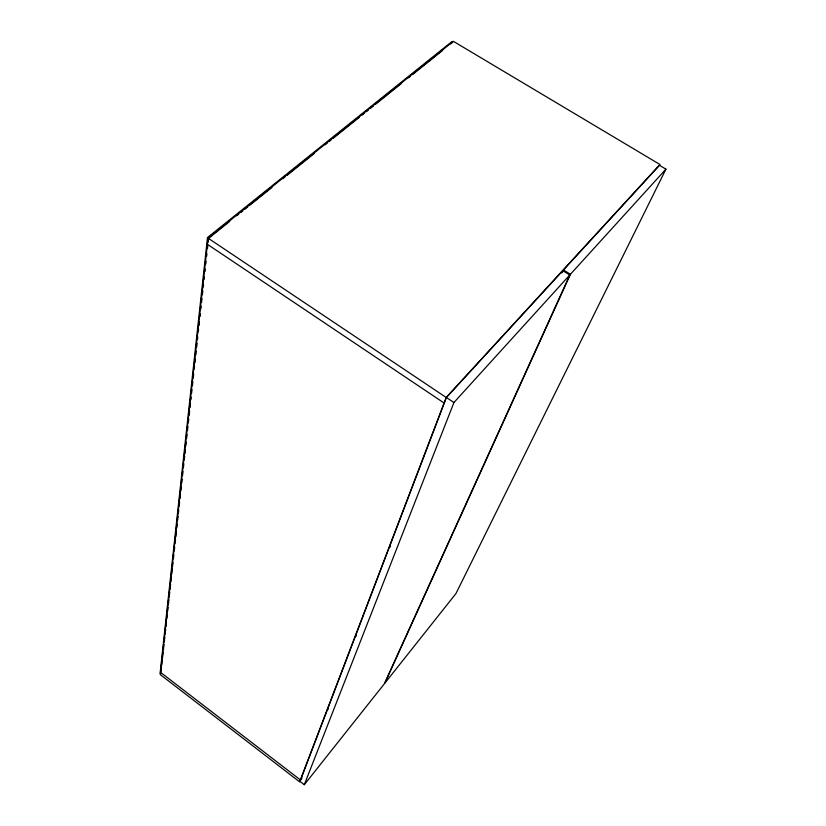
<?xml version="1.0" encoding="UTF-8"?>
<svg xmlns="http://www.w3.org/2000/svg" width="826" height="826" viewBox="0 0 826 826"><rect width="100%" height="100%" fill="white"/><g stroke="black" fill="none" stroke-linecap="round" stroke-linejoin="round"><path stroke-width="1.24" d="M450.697 43.933L452.71 42.322L451.719 41.734L207.481 237.568L160.068 673.469L160.75 673.985M208.069 238.136L160.337 674.646L299.662 781.881L446.195 397.471L659.974 164.519L453.329 41.3L208.069 238.136L446.195 397.471M161.029 671.424L161.452 667.584M161.731 665.023L162.299 659.891M162.577 657.331L163.145 652.21M163.424 649.639L163.982 644.517M164.271 641.957L164.828 636.825M165.107 634.265L165.675 629.144M165.954 626.573L166.377 622.732M166.8 618.891L167.224 615.05M167.647 611.199L168.07 607.358M168.349 604.797L168.917 599.666M169.196 597.105L169.753 591.984M170.042 589.423L170.6 584.292M170.879 581.731L171.447 576.6M171.725 574.039L172.293 568.918M172.572 566.357L172.995 562.506M173.419 558.665L173.842 554.824M174.265 550.973L174.689 547.132M175.102 543.291L175.525 539.45M175.814 536.879L176.372 531.758M176.795 527.917L177.218 524.066M177.642 520.225L178.065 516.384M178.344 513.813L178.767 509.972M179.19 506.131L179.614 502.291M180.037 498.439L180.46 494.598M180.873 490.758L181.297 486.906M181.72 483.065L182.143 479.225M182.567 475.373L182.99 471.532M183.413 467.692L183.837 463.84M184.26 459.999L184.683 456.159M184.962 453.598L185.385 449.747M185.809 445.906L186.232 442.065M186.655 438.214L187.068 434.373M187.492 430.532L187.915 426.681M188.338 422.84L188.762 418.999M189.185 415.158L189.608 411.307M190.032 407.466L190.455 403.625M190.878 399.774L191.157 397.213M191.58 393.372L192.004 389.521M192.427 385.68L192.84 381.839M193.263 377.998L193.687 374.147M194.255 369.026L194.533 366.465M194.957 362.614L195.38 358.773M195.803 354.932L196.227 351.081M196.65 347.24L197.063 343.399M197.486 339.548L197.775 336.987M198.333 331.866L198.612 329.306M199.035 325.454L199.458 321.613M200.026 316.492L200.305 313.921M200.873 308.8L201.152 306.24M201.575 302.388L201.998 298.547M202.422 294.706L202.835 290.866M203.258 287.014L203.547 284.454M204.105 279.333L204.383 276.762M204.951 271.64L205.23 269.08M205.798 263.948L206.077 261.388M206.645 256.267L206.923 253.706M207.481 248.574L207.77 246.014M208.193 242.173L208.617 238.322L229.711 221.389M446.432 397.492L300.003 781.386L304.309 784.7L384.358 683.804L569.754 275.027L562.795 270.66L446.432 397.492L453.939 402.52L304.309 784.7M561.752 273.014L562.795 270.66M562.413 272.291L563.466 269.926L659.468 165.303L665.932 169.154L455.952 593.564L384.833 683.195L570.415 274.294L665.932 169.154M302.017 777.916L300.416 779.93L160.585 672.385M453.939 402.52L569.754 275.027M236.742 215.741L238.745 214.13M240.758 212.509L242.761 210.898M244.775 209.288L247.79 206.872M249.793 205.251L271.899 187.512M282.946 178.633L284.949 177.022M286.963 175.411L314.087 153.636M325.134 144.756L327.148 143.146M329.151 141.535L331.164 139.924M333.167 138.303L359.289 117.333M362.304 114.917L364.307 113.296M366.321 111.686L368.324 110.075M370.337 108.464L373.352 106.038M375.355 104.427L401.477 83.457M408.509 77.809L410.522 76.198M412.525 74.588L442.664 50.386M563.466 269.926L570.415 274.294M207.481 237.568L208.617 238.322M207.398 244.3L444.089 403.016M327.86 709.606A6.009 0.733 -54 0 1 328.428 708.605M355.727 636.712A6.649 0.919 -54.3 0 1 356.378 635.535M390.213 547.091A7.486 1.187 -54.9 0 1 390.388 545.821"/></g></svg>
